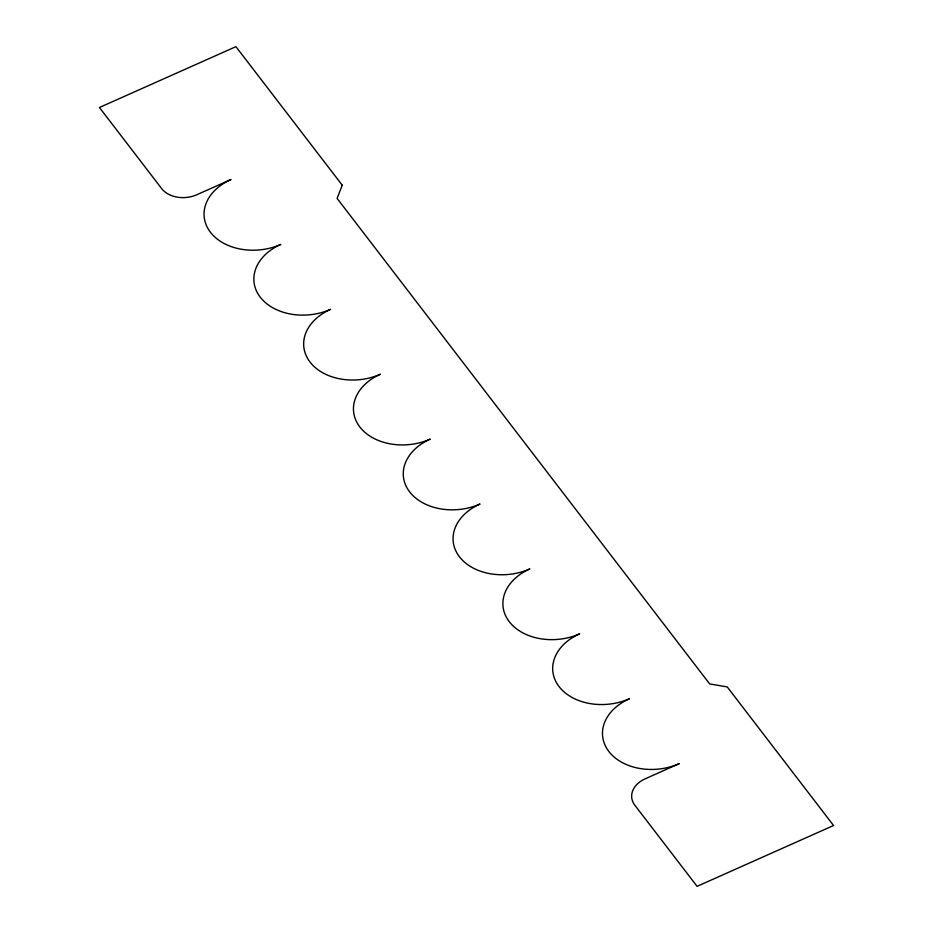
<?xml version="1.0" encoding="UTF-8"?>
<svg xmlns="http://www.w3.org/2000/svg" width="933" height="933" viewBox="0 0 933 933"><rect width="100%" height="100%" fill="white"/><g stroke="black" fill="none" stroke-linecap="round" stroke-linejoin="round"><path stroke-width="1.4" d="M342.236 185.201L337.093 198.391L709.651 683.901L727.25 686.945L833.566 825.507L697.079 886.35L634.825 805.214A25.984 19.068 -5.3 0 1 645.123 778.857L679.247 763.637A51.968 38.125 -5.3 0 1 608.841 751.473A51.968 38.125 -5.3 0 1 629.437 698.735A51.968 38.125 -5.3 0 1 559.042 686.571A51.968 38.125 -5.3 0 1 579.638 633.834A51.968 38.125 -5.3 0 1 509.243 621.658A51.968 38.125 -5.3 0 1 529.827 568.932A51.968 38.125 -5.3 0 1 459.433 556.756A51.968 38.125 -5.3 0 1 480.029 504.018A51.968 38.125 -5.3 0 1 409.634 491.854A51.968 38.125 -5.3 0 1 430.23 439.116A51.968 38.125 -5.3 0 1 359.823 426.952A51.968 38.125 -5.3 0 1 380.419 374.215A51.968 38.125 -5.3 0 1 310.024 362.051A51.968 38.125 -5.3 0 1 330.62 309.313A51.968 38.125 -5.3 0 1 260.214 297.137A51.968 38.125 -5.3 0 1 280.81 244.411A51.968 38.125 -5.3 0 1 210.415 232.235A51.968 38.125 -5.3 0 1 231.011 179.498L196.886 194.717A25.984 19.068 -5.3 0 1 161.689 188.629L99.434 107.493L235.921 46.65L342.236 185.201"/></g></svg>
